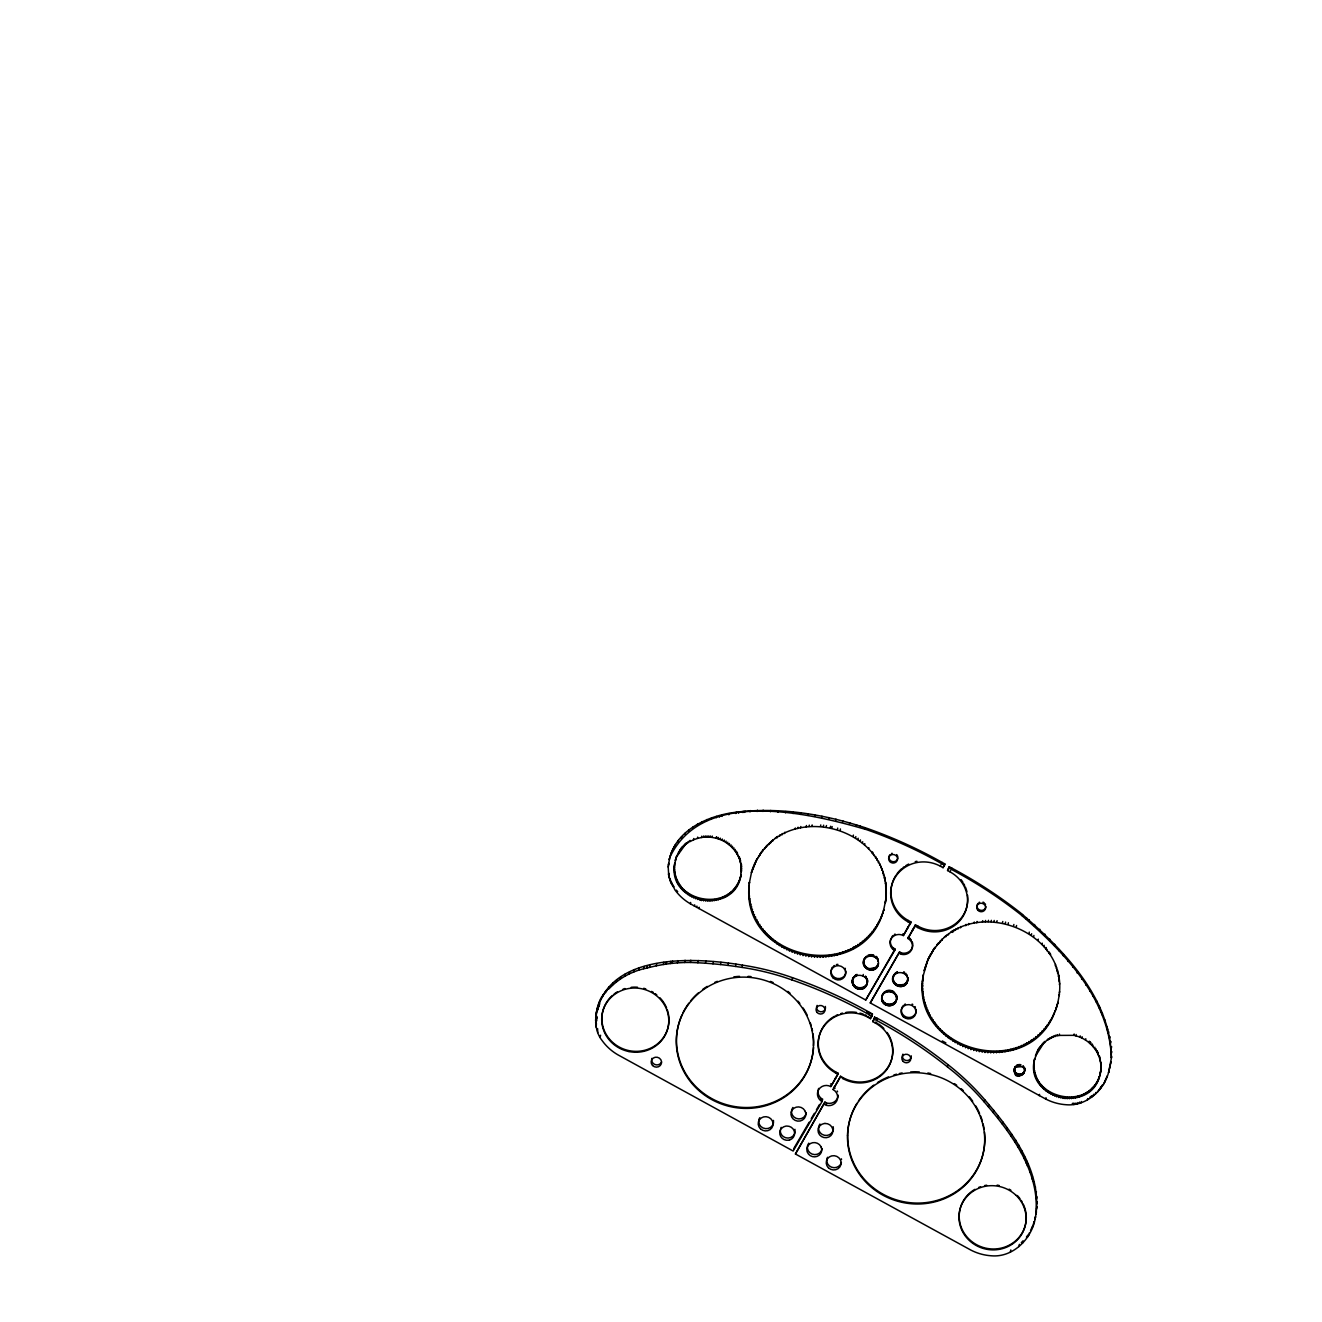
<?xml version="1.0" encoding="UTF-8"?>
<svg xmlns="http://www.w3.org/2000/svg" width="1322" height="1322" viewBox="0 0 1322 1322"><rect width="100%" height="100%" fill="white"/><g stroke="black" fill="none" stroke-linecap="round" stroke-linejoin="round"><path stroke-width="1.5" d="M885.591 901.521L885.294 902.843L885.955 898.795L883.493 910.875L883.79 909.536C863.877 987.633 737.329 961.639 749.541 882.104L749.244 883.443L751.722 871.363L751.425 872.702L757.027 858.722L752.268 870.091L752.548 868.752M882.65 913.485L882.947 912.147C859.564 984.179 742.733 960.152 749.293 884.848L748.996 886.17M813.46 1045.636L813.476 1042.876A68.744 65.489 12.5 0 0 759.291 978.875L756.465 978.297A68.744 65.489 12.5 0 0 677.475 1053.601A68.744 65.489 12.5 0 0 780.294 1099.673L782.723 1098.268A68.744 65.489 12.5 0 0 813.344 1048.379L813.674 1041.984A68.744 65.489 12.5 0 0 812.964 1033.754M885.343 883.674L885.641 882.336L885.905 897.39C892.119 827.886 788.837 798.637 756.729 860.06M1056.394 1007.645L1056.096 1008.983L1057.947 1002.39L1055.138 1011.561L1055.435 1010.223C1029.921 1084.668 908.016 1052.411 923.351 974.892L923.053 976.231L928.011 959.144L934.951 947.279L927.713 960.483L924.144 970.844L924.442 969.522M1054.08 1014.09L1054.378 1012.768C1025.707 1080.884 913.337 1051.254 922.987 977.619L922.69 978.941M1015.362 1067.449C1039.472 1062.227 1009.413 1090.303 1015.66 1066.127L1014.503 1068.754M1024.137 1069.019L1024.434 1067.68C1027.739 1077.215 1010.19 1075.414 1015.18 1066.738M595.578 1020.567C601.378 952.038 693.67 956.88 742.518 965.159A255.592 243.496 12.5 0 1 791.052 977.173L794.77 978.478A451.248 429.898 12.5 0 1 869.81 1012.52L872.421 1013.957L871.925 1016.188L870.487 1018.667L867.876 1017.229A33.628 32.042 12.5 0 0 822.267 1028.913A33.628 32.042 12.5 0 0 835.405 1072.786L838.016 1074.224L830.811 1086.568A9.072 8.643 12.5 0 0 817.855 1091.443L817.64 1092.253A9.072 8.643 12.5 0 0 820.136 1100.135L822.152 1101.391L793.15 1151.032L617.787 1054.758A49.691 47.344 12.5 0 1 602.254 1040.761C595.445 1032.333 594.669 1021.063 596.718 1010.834M894.73 950.402L892.697 949.146A9.072 8.643 12.5 0 1 890.218 941.264L890.433 940.454A9.072 8.643 12.5 0 1 903.372 935.579L910.594 923.235L907.983 921.798A33.628 32.042 12.5 0 1 894.845 877.924A33.628 32.042 12.5 0 1 940.438 866.241L943.049 867.678L944.486 865.199L944.784 863.877L942.173 862.44A451.248 429.898 12.5 0 0 867.133 828.398C825.358 814.302 780.129 806.883 736.139 812.204C708.344 815.542 675.889 829.638 669.279 859.647L669.576 858.308L668.221 867.067L668.767 876.354L674.831 889.772A49.691 47.344 12.5 0 0 690.348 903.785L865.728 1000.043L894.73 950.402L895.027 949.064L892.994 947.808A9.072 8.643 12.5 0 1 890.516 939.942L890.731 939.116A9.072 8.643 12.5 0 1 891.028 938.323M596.734 1020.865L596.734 1016.205M741.592 870.454L741.295 871.776L741.394 864.406L740.783 875.775L741.064 874.437C735.676 916.212 666.172 904.248 674.815 863.183L674.517 864.522L676.881 855.433L675.294 860.572L675.592 859.234M740.32 877.725L740.617 876.403C731.958 913.37 670.816 902.794 674.617 865.199L674.319 866.521M877.031 1018.799L874.42 1017.378L877.312 1018.337A451.248 429.898 12.5 0 1 946.056 1063.136L949.13 1065.565A255.592 243.496 12.5 0 1 984.725 1099.689C1011.644 1131.252 1041.736 1170.036 1035.985 1213.993C1039.77 1170.73 1010.9 1133.037 984.229 1101.937A255.592 243.496 12.5 0 0 954.12 1072.258L945.561 1065.383A451.248 429.898 12.5 0 0 876.817 1020.567L874.206 1019.146L872.751 1021.609L875.362 1023.046A33.628 32.042 12.5 0 1 888.5 1066.937A33.628 32.042 12.5 0 1 842.907 1078.603L840.495 1076.273L843.106 1077.711A33.628 32.042 12.5 0 0 884.104 1072.076A33.628 32.042 12.5 0 0 887.128 1032.482M949.312 866.753L949.014 868.075L951.625 869.512A451.248 429.898 12.5 0 1 1020.386 914.312C1063.103 950.948 1109.406 998.407 1111.372 1057.98C1110.976 997.912 1063.433 949.857 1020.683 912.99A451.248 429.898 12.5 0 0 951.923 868.174L949.312 866.753L947.874 869.215L947.577 870.554L950.188 871.975A33.628 32.042 12.5 0 1 963.325 915.865A33.628 32.042 12.5 0 1 917.732 927.548L915.121 926.111L915.419 924.789L918.03 926.21A33.628 32.042 12.5 0 0 953.063 925.4A33.628 32.042 12.5 0 0 967.555 895.126M1100.582 1072.225L1100.284 1073.563L1101.143 1068.242L1099.821 1075.513L1100.119 1074.175C1091.955 1115.388 1023.344 1099.028 1034.729 1058.542L1034.448 1059.864L1038.348 1049.172L1044.826 1041.406L1035.506 1055.997L1035.804 1054.659M1099.21 1077.43L1099.507 1076.108C1088.303 1112.248 1027.938 1097.871 1034.399 1060.525L1034.101 1061.847M1100.846 1069.564L1100.978 1062.194L1100.912 1067.548L1101.209 1066.226M1057.65 1003.729L1059.401 994.293L1059.104 995.631C1068.787 929.763 971.389 894.069 934.654 948.601M852.326 982.031C852.343 970.943 871.016 974.76 866.703 984.956C862.126 995.251 846.708 985.039 854.062 976.528L853.764 977.867M863.514 962.879C863.382 953.013 879.907 954.451 878.353 964.102C876.552 975.669 857.631 968.266 864.737 958.136L864.439 959.475M867.017 980.56L867.298 979.238C870.074 989.467 852.326 991.037 852.624 980.693M881.708 997.614C880.221 1006.686 895.49 1008.917 896.514 999.713C898.002 990.641 882.749 988.393 881.708 997.614L882.881 993.747L882.584 995.086M881.708 999.399L882.485 994.557M892.829 979.354C892.714 969.489 909.239 970.926 907.685 980.577C905.884 992.144 886.963 984.741 894.069 974.611L893.771 975.95M896.052 996.193L896.349 994.855C900.579 1005.331 881.724 1008.157 881.956 997.168M906.826 983.105L907.983 977.454L907.685 978.792M885.657 900.117L886.203 896.052M1110.811 1062.938L1111.108 1061.599L1108.547 1072.638L1111.67 1056.642M1036.481 1211.762L1035.043 1218.901L1035.539 1216.653C1032.697 1237.838 1013.577 1257.833 991.269 1255.784A49.691 47.344 12.5 0 1 970.893 1250.1L795.431 1153.99L824.928 1102.102L827.076 1103.126A9.072 8.643 12.5 0 0 838.165 1095.145M596.222 1013.082L597.825 1005.959M595.858 1015.56L596.354 1013.313M596.701 1010.619L598.8 1003.051M595.644 1018.056L596.139 1015.808M598.304 1005.282L599.494 1001.233M597.875 1009.33L598.172 1007.975L597.643 1010.256M598.998 1003.481L600.519 998.953M595.644 1023.063L596.073 1018.32M596.668 1018.535L596.966 1017.18M600.023 1001.184L601.675 996.722M595.892 1025.558L596.139 1020.832M601.18 998.953L602.997 994.59M596.205 1027.326L596.387 1023.311M602.502 996.838L605.988 990.558M597.709 1032.565L597.61 1028.599M605.493 992.789L609.293 986.741M600.089 1037.489L600.585 1035.242M608.798 988.988L612.367 985.419L612.863 983.171M612.367 985.419L616.217 982.114L616.713 979.866M616.217 982.114L620.315 979.09L620.811 976.842M620.315 979.09L624.645 976.363L625.141 974.132M624.645 976.363L629.173 973.95L629.669 971.72M629.173 973.95L633.982 971.835L634.477 969.588M633.982 971.835L638.724 970.133L639.22 967.886M638.724 970.133L643.715 968.729L644.211 966.498M668.436 864.571L668.734 863.249L668.221 867.067M670.204 855.879L669.907 857.218C702.907 787.664 808.899 812.848 866.835 829.737A451.248 429.898 12.5 0 1 941.892 863.778L944.486 865.199M670.865 854.293L671.163 852.971M671.559 852.492L671.857 851.153M672.584 850.211L672.881 848.873M643.715 968.729L646.838 968.101L647.334 965.853M673.741 847.98L674.038 846.642M668.469 874.569L668.767 873.231L669.18 878.105M675.079 845.849L675.377 844.527M668.767 876.354L669.064 875.015M646.838 968.101L649.35 967.407L649.846 965.159M669.676 879.857L669.973 878.519L670.287 881.576M678.07 841.817L678.368 840.478M675.889 858.639L676.17 857.317M670.981 883.261L671.279 881.923L671.774 884.897M674.253 868.537L674.551 867.199M677.426 854.921L680.929 848.46L686.68 842.692L676.6 856.755M681.359 837.999L681.656 836.661M674.319 870.554L674.617 869.232M678.384 853.153L678.682 851.814M674.517 872.57L674.815 871.231M679.458 851.434L679.756 850.096M674.864 874.569L675.145 873.231M680.632 849.782L680.929 848.46M672.667 886.5L672.964 885.178L673.939 886.732M675.327 876.536L675.608 875.214M681.921 848.212L682.218 846.89M684.945 834.43L685.242 833.091M649.35 967.407L656.274 965.804L656.77 963.573M675.906 878.486L676.203 877.164M683.309 846.724L683.606 845.402M676.633 880.402L676.914 879.064M684.813 845.32L685.093 843.998M677.459 882.27L677.756 880.931M688.795 831.125L689.093 829.786M678.434 884.088L678.715 882.749M686.382 844.014L688.349 841.486M679.508 885.839L679.789 884.501M688.051 842.825L690.084 840.379M692.893 828.101L693.191 826.779M656.274 965.804L663.264 964.515L663.76 962.284M680.681 887.525L680.979 886.203M681.987 889.144L682.284 887.806M666.106 964.118L666.602 961.887M689.787 841.717L693.488 839.834L693.769 838.512M697.206 825.374L697.504 824.052M683.375 890.681L683.672 889.359M684.879 892.135L685.16 890.797M693.488 839.834L697.388 838.429L697.686 837.09M663.264 964.515L670.32 963.54L670.816 961.292M701.734 822.978L702.032 821.64M686.448 893.49L686.746 892.168M672.105 963.374L672.601 961.127M688.118 894.763L688.415 893.441M697.388 838.429L701.47 837.504L701.767 836.165M689.869 895.936L690.167 894.597M706.559 820.846L706.857 819.524M701.47 837.504L703.552 837.223L703.849 835.884M691.687 896.994L691.984 895.655M690.348 903.785L690.646 902.447M670.32 963.54L677.426 962.862L677.922 960.615M703.552 837.223L705.651 837.074L705.948 835.735M693.554 897.935L693.852 896.613M711.302 819.144L711.6 817.822M705.651 837.074L707.766 837.041L708.063 835.719M695.504 898.778L695.785 897.44M694.38 906.165L694.678 904.826M707.766 837.041L709.864 837.157L710.162 835.818M697.487 899.489L697.785 898.167M709.864 837.157L711.963 837.371L712.261 836.049M716.293 817.756L716.574 816.418M696.628 907.404L696.925 906.082M677.426 962.862L684.565 962.499L685.06 960.251M699.503 900.1L699.801 898.762M698.908 908.578L699.206 907.239M700.941 900.431L701.238 899.092M719.416 817.112L719.697 815.773M701.569 900.579L701.866 899.241M741.097 865.745C739.444 852.541 728.868 841.42 716.111 838.214L716.408 836.876M716.458 838.313L716.755 836.975M721.911 816.418L722.209 815.079M703.651 900.926L703.948 899.604M684.565 962.499L690.299 962.449L690.795 960.218M718.127 838.809L718.424 837.47M705.75 901.158L706.047 899.819M720.11 839.52L720.407 838.198M707.848 901.257L708.146 899.935M722.06 840.362L722.341 839.04M709.964 901.24L710.261 899.902M728.835 814.815L729.133 813.493M723.927 841.321L724.225 839.982M690.299 962.449L697.851 962.763L698.347 960.516M712.062 901.075L712.36 899.753M725.745 842.378L726.042 841.04M714.144 900.811L714.442 899.472M727.497 843.535L727.794 842.213M716.193 900.398L716.491 899.076M735.842 813.526L736.139 812.204M729.166 844.808L729.463 843.469M718.226 899.869L718.507 898.547M730.752 846.163L731.033 844.841M697.851 962.763L705.403 963.209L705.898 960.978M738.668 813.146L738.965 811.807M720.209 899.224L720.49 897.902M732.239 847.617L732.537 846.295M722.143 898.464L722.423 897.126M733.627 849.154L733.925 847.832M724.01 897.588L724.307 896.25M742.898 812.551L743.195 811.212M734.933 850.773L735.23 849.451M725.828 896.597L726.125 895.258M744.666 812.386L744.964 811.047M736.106 852.475L736.404 851.137L738.155 856.045M727.563 895.49L727.86 894.151M705.403 963.209L712.938 963.804L713.434 961.557M737.197 854.227L737.478 852.888M729.232 894.283L729.529 892.945M730.818 892.978L731.099 891.639M738.981 857.912L739.279 856.573L740.766 863.745M732.305 891.573L732.586 890.251M750.004 811.873L750.301 810.551M739.709 859.812L740.006 858.49M733.693 890.086L733.991 888.764M740.303 861.762L740.584 860.44M734.982 888.516L735.28 887.194M736.156 886.88L736.453 885.542M737.23 885.162L737.527 883.823M741.295 867.744L741.592 866.422M738.188 883.377L738.486 882.055M741.361 869.76L741.659 868.438M712.938 963.804L720.473 964.531L720.969 962.3M739.015 881.543L739.312 880.204M739.742 879.659L740.023 878.32M757.126 811.51L757.423 810.171M720.473 964.531L727.992 965.407L728.488 963.176M762.86 811.46L763.158 810.138M753.21 867.513L753.507 866.174M748.88 888.913L749.161 887.591M754.267 864.968L754.565 863.646M748.863 891.672L749.161 890.334M755.457 862.489L755.738 861.151M748.979 894.416L749.277 893.094M749.21 897.159L749.508 895.837M758.117 857.681L763.207 849.583L762.91 850.922M749.574 899.902L749.871 898.563M759.621 855.351L759.919 854.029M727.992 965.407L735.495 966.432L735.99 964.184M750.037 902.612L750.334 901.29M761.208 853.103L761.505 851.765M770.429 811.774L770.709 810.436M750.632 905.322L750.929 903.984M751.342 907.999L751.64 906.661M764.694 848.807L766.876 845.436L766.578 846.758M752.168 910.643L752.466 909.321M753.11 913.271L753.408 911.932M768.545 844.791L773.04 839.801L772.742 841.123M735.495 966.432L742.022 967.407L742.518 965.159M754.151 915.849L754.449 914.51M770.61 842.924L770.908 841.585M777.98 812.22L778.261 810.898M755.325 918.377L755.622 917.055M756.597 920.872L756.895 919.534M757.969 923.301L758.266 921.979M777.253 837.801L777.551 836.479L775.254 838.082M759.456 925.697L759.753 924.359M779.616 836.297L779.914 834.959M785.516 812.815L785.813 811.493M761.042 928.011L761.34 926.689M782.046 834.876L782.343 833.538M762.728 930.275L763.025 928.953M784.541 833.554L784.838 832.216M764.496 932.473L764.794 931.134M793.051 813.559L793.349 812.22M766.38 934.588L766.677 933.266M768.33 936.637L768.627 935.315M770.379 938.603L770.676 937.281M795.034 829.307L795.332 827.985M772.511 940.487L772.808 939.165M800.57 814.418L800.868 813.096M797.777 828.514L798.075 827.192M774.725 942.289L775.023 940.967M800.537 827.836L800.835 826.514M777.005 944.007L777.303 942.669M779.369 945.627L779.666 944.288M808.072 815.443L808.37 814.104M806.156 826.812L806.453 825.49M781.798 947.147L782.079 945.825M809.014 826.481L809.295 825.143M784.277 948.585L784.574 947.246M811.857 826.25L812.154 824.928M814.6 816.418L814.881 815.096M786.821 949.907L787.119 948.585M789.416 951.129L789.713 949.807M821.656 817.574L821.953 816.252M792.06 952.253L792.357 950.931M820.483 826.267L820.78 824.945M794.753 953.278L795.051 951.939M823.342 826.498L823.639 825.176M797.48 954.187L797.777 952.848M871.925 1016.188L869.314 1014.751A451.248 429.898 12.5 0 0 794.274 980.709L791.977 979.933L792.473 977.685M826.2 826.861L826.498 825.523M828.679 818.929L828.977 817.591M800.256 954.98L800.537 953.658M830.332 827.589L830.629 826.25M803.049 955.674L803.346 954.335M831.869 827.886L832.166 826.564M835.669 820.45L835.967 819.128M805.875 956.252L806.156 954.914M808.7 956.715L808.998 955.376M837.421 829.373L837.718 828.051M811.559 957.062L811.857 955.723M840.164 830.282L840.445 828.96M842.61 822.168L842.907 820.846M814.435 957.293L814.732 955.971M817.31 957.409L817.607 956.087M820.185 957.425L820.466 956.087M849.501 824.069L849.798 822.747M823.044 957.31L823.342 955.988M825.903 957.078L826.2 955.756M853.12 836.413L853.417 835.091M856.342 826.151L856.639 824.829M828.745 956.748L829.043 955.409M855.549 837.933L855.83 836.611M859.73 827.291L860.027 825.953M831.571 956.285L831.869 954.963M857.895 839.553L858.193 838.231M834.364 955.723L834.661 954.401M860.176 841.271L860.473 839.933M864.555 828.944L864.852 827.605M837.14 955.046L837.437 953.707M862.39 843.072L862.688 841.734M839.867 954.253L840.164 952.931M864.522 844.956L864.819 843.634M842.577 953.36L842.858 952.022M845.221 952.352L845.518 951.014M868.537 848.972L868.835 847.633M847.815 951.229L848.113 949.907M850.377 950.022L850.674 948.684M872.189 853.285L872.487 851.963L873.875 855.549M852.855 948.7L853.153 947.362M853.483 948.337L853.781 946.998M820.83 1100.664L820.632 1097.888A9.072 8.643 12.5 0 1 818.649 1088.403M855.284 947.279L855.582 945.941M875.461 857.879L875.759 856.54M822.152 1101.391L822.648 1099.144L821.326 1098.417M857.648 945.759L857.945 944.42M876.932 860.258L877.23 858.92M795.431 1153.99L824.928 1102.102M859.944 944.139L860.242 942.817M878.32 862.688L878.618 861.366M852.393 981.122L853.153 978.082M853.252 978.611L853.549 977.272M852.393 982.924L852.673 981.585M840.495 1076.273L833.091 1089.526A9.072 8.643 12.5 0 1 835.454 1102.779L834.826 1103.391A9.072 8.643 12.5 0 1 826.581 1105.374L826.25 1102.829M852.558 983.799L852.855 982.477M854.359 977.189L856.094 974.744L855.797 976.082M862.159 942.437L862.456 941.115M852.839 984.659L853.136 983.337M879.593 865.183L879.89 863.861M855.037 976.578L855.334 975.256M830.811 1086.568L838.214 1073.332L835.603 1071.894A33.628 32.042 12.5 0 1 834.529 1016.271M853.235 985.485L853.533 984.146M853.748 986.245L854.045 984.923M856.623 975.669L856.92 974.331M864.307 940.653L864.605 939.314M835.405 1072.786L835.603 1071.894M854.343 986.956L854.64 985.617M880.749 867.728L881.047 866.389M855.02 987.584L855.317 986.245M835.322 1078.835L835.521 1077.942M866.356 938.769L866.654 937.43M881.807 870.306L882.104 868.967M855.78 988.129L856.078 986.79M856.59 988.575L856.887 987.237M838.016 1074.224L838.214 1073.332M868.339 936.802L868.637 935.48M882.749 872.917L883.046 871.595L883.575 875.561M857.466 988.922L857.763 987.584M863.563 963.788L864.34 958.946M837.603 1081.793L837.801 1080.9M863.745 964.663L863.861 962.449M864.935 958.714L865.827 956.715L865.546 958.037M870.223 934.77L870.504 933.431M858.375 989.17L858.672 987.831M864.026 965.523L864.026 963.341M859.3 989.302L859.597 987.964M864.423 966.349L864.324 964.184M866.224 957.442L866.521 956.12M872.008 932.654L872.305 931.316M884.269 878.238L884.567 876.916L884.864 880.948M862.969 975.801L863.266 974.463M860.242 989.319L860.523 987.98M864.918 967.109L864.72 965.01M867.81 956.517L868.091 955.195M865.513 967.82L865.216 965.771M873.693 930.457L873.991 929.135M861.167 989.22L861.597 987.865M868.67 956.219L868.967 954.881M866.191 968.448L865.811 966.481M875.296 928.209L875.594 926.871M862.076 989.021L862.374 987.683M869.579 956.004L869.876 954.682M866.951 968.976L866.488 967.109M842.907 1078.603L843.106 1077.711M865.232 977.421L865.53 976.082L866.323 978.891M876.783 925.896L877.081 924.557M862.952 988.707L863.233 987.385M885.69 886.401L885.988 885.079M865.827 978.115L866.125 976.793M867.777 969.439L867.249 967.654M870.52 955.922L870.801 954.583M863.762 988.294L864.059 986.972M878.172 923.516L878.469 922.178M885.922 889.144L886.219 887.822M864.522 987.782L864.819 986.46M871.446 955.938L871.743 954.6M868.637 969.786L868.075 968.101M879.461 921.07L879.758 919.748M886.037 891.904L886.335 890.565M865.216 987.187L865.497 985.848M866.72 979.701L867.017 978.379M872.371 956.07L872.669 954.732M880.634 918.592L880.931 917.253M886.037 894.647L886.335 892.813M865.811 986.509L866.108 985.171M869.546 970.018L869.843 968.696L876.007 967.324L878.486 963.639L877.891 965.82M885.988 895.771L886.285 894.449M866.307 985.766L866.604 984.427M867.182 981.453L867.48 980.114M881.708 916.063L881.989 914.725M866.703 984.956L867.529 981.023M873.28 956.318L873.578 954.98L874.156 956.665M870.487 970.15L870.768 968.828M871.413 970.183L871.71 968.844M865.728 1000.043L895.027 949.064M872.338 970.084L872.636 968.762M875.726 957.657L876.023 956.318L877.296 957.657M873.247 969.885L873.545 968.547M876.403 958.285L876.701 956.946M874.123 969.571L874.42 968.233M874.949 969.158L875.247 967.82M875.709 968.646L876.007 967.324M877.577 959.888L877.858 958.549M877.907 960.565L878.205 959.243L878.188 961.424M876.387 968.051L876.684 966.713M876.982 967.374L877.279 966.035M877.494 966.63L877.791 965.291M1108.844 1071.316C1104.498 1090.27 1086.122 1106.564 1066.094 1104.729A49.691 47.344 12.5 0 1 1045.702 1099.028L870.256 1002.919L899.555 951.939L901.703 952.98A9.072 8.643 12.5 0 0 909.949 950.997L910.561 950.386A9.072 8.643 12.5 0 0 912.18 941.644M867.876 1017.229L868.075 1016.337L870.487 1018.667M869.314 1014.751L869.81 1012.52M871.644 1016.668L872.421 1013.957M872.751 1021.609L874.123 1018.717M873.925 1019.609L874.701 1016.899M875.362 1023.046L875.561 1022.154A33.628 32.042 12.5 0 1 877.081 1023.03M876.817 1020.567L877.312 1018.337M883.096 994.342L883.377 993.004M881.89 1000.275L882.187 998.953M882.171 1001.134L882.418 999.663M883.691 993.665L883.988 992.326M893.408 949.675L893.705 948.353M884.368 993.053L884.666 991.731M882.567 1001.96L882.865 1000.622M885.129 992.558L886.252 990.806L885.955 992.144M883.063 1002.72L883.36 1001.398M883.658 1003.431L883.955 1002.093M884.352 1004.059L884.649 1002.72M886.831 991.831L887.112 990.492M887.723 991.616L888.02 990.294M885.096 1004.604L885.393 1003.266M888.665 991.533L888.962 990.195M885.922 1005.051L886.219 1003.712M889.59 991.55L889.888 990.228M886.798 1005.398L887.095 1004.059M892.895 980.263L893.655 975.421M890.532 991.682L890.813 990.36M893.061 981.139L893.193 978.924M894.267 975.206L894.564 973.868M870.256 1002.919L899.555 951.939M887.706 1005.645L887.987 1004.307M903.372 935.579L908.197 926.524L907.9 927.846M893.358 981.998L893.358 979.817M894.862 974.529L895.159 973.19M891.425 991.93L891.722 990.591M895.556 973.917L896.613 972.083L896.316 973.405M888.632 1005.778L888.929 1004.439M893.755 982.824L893.655 980.66M892.3 992.277L892.598 990.938L893.408 991.401M894.25 983.585L894.052 981.486M915.419 924.789L907.9 938.455A9.072 8.643 12.5 0 1 910.263 951.724L909.652 952.319A9.072 8.643 12.5 0 1 901.406 954.302L900.86 952.666M889.557 1005.794L889.855 1004.456M907.983 921.798L908.28 920.476A33.628 32.042 12.5 0 1 896.035 875.147M897.126 972.992L897.423 971.67M894.845 984.295L894.548 982.246M890.499 1005.695L890.78 1004.373M895.523 984.923L895.143 982.957M893.87 993.268L894.168 991.93M891.408 1005.497L891.689 1004.158M896.283 985.452L895.82 983.585M892.267 1005.183L892.565 1003.861M910.594 923.235L910.891 921.897L908.28 920.476M895.159 994.607L895.457 993.268M897.109 985.915L896.58 984.13M893.094 1004.77L893.391 1003.448M893.854 1004.257L894.151 1002.935M895.969 995.995L896.25 994.673M897.968 986.262L897.39 984.576M894.531 1003.662L894.829 1002.324M896.333 997.036L896.63 995.714M895.126 1002.985L895.424 1001.646M898.877 986.493L899.175 985.171L904.562 984.295L907.52 980.974M895.638 1002.241L895.936 1000.903M896.514 997.928L896.812 996.59M896.035 1001.432L896.861 997.499M899.803 986.625L900.1 985.303M912.428 930.721L912.725 929.399M903.488 973.141L903.769 971.802M900.745 986.658L901.042 985.32M904.298 973.587L904.595 972.248M901.67 986.559L901.968 985.237M902.579 986.361L902.876 985.022M905.735 974.76L906.033 973.422M903.455 986.047L903.752 984.708M904.281 985.634L904.562 984.295M906.826 976.231L907.123 974.892L907.223 977.041M905.025 985.121L905.322 983.799M917.732 927.548L918.03 926.21M905.719 984.526L906.016 983.188M906.314 983.849L906.611 982.51M907.751 979.685L908.049 978.346M907.503 981.453L907.983 979.238M940.438 866.241L940.735 864.918M941.892 863.778L942.173 862.44M943.049 867.678L944.784 863.877M944.222 865.679L944.519 864.34M924.871 968.2L925.152 966.861M925.697 965.589L925.995 964.25M922.442 981.684L922.739 980.346M926.656 963.011L926.953 961.672M922.31 984.427L922.607 983.089M927.713 960.483L928.011 959.144M922.31 986.476L922.607 985.138M922.31 987.17L922.607 985.832M928.887 957.987L929.184 956.665M948.75 868.554L949.047 867.215M922.426 989.914L922.723 988.592M930.176 955.558L930.473 954.22M922.657 992.657L922.954 991.335M931.564 953.179L931.861 951.84M950.188 871.975L950.485 870.653M923.004 995.4L923.301 994.061M933.051 950.865L933.349 949.527M951.625 869.512L951.923 868.174M923.483 998.127L923.781 996.788M924.078 1000.82L924.375 999.498M924.789 1003.497L925.086 1002.175M938.141 944.305L942.289 938.967L941.991 940.306M925.615 1006.158L925.896 1004.819M940.025 942.256L940.306 940.933M926.54 1008.769L926.838 1007.43M927.598 1011.347L927.895 1010.008M928.755 1013.875L929.052 1012.553M946.188 936.62L946.486 935.298L944.338 937.083M930.027 1016.37L930.324 1015.048M948.403 934.918L948.7 933.596M931.415 1018.816L931.713 1017.477M952.088 932.423L952.385 931.085M932.902 1021.195L933.183 1019.857M953.063 931.795L953.79 930.209L953.509 931.531M934.489 1023.525L934.77 1022.187M955.492 930.374L955.789 929.036M936.158 1025.773L936.455 1024.451M957.987 929.052L958.268 927.713M937.942 1027.971L938.24 1026.649M960.532 927.829L960.83 926.507M939.81 1030.102L940.107 1028.764M941.776 1032.135L942.074 1030.813M965.787 925.714L966.085 924.375M943.825 1034.118L944.123 1032.779M968.481 924.805L968.778 923.483M945.957 1036.002L946.255 1034.663M948.171 1037.803L948.469 1036.465M973.984 923.351L974.281 922.012M950.452 1039.505L950.749 1038.183M976.776 922.773L977.074 921.451M952.815 1041.125L953.112 1039.803M947.444 1066.887L947.94 1064.64M955.228 1042.661L955.525 1041.323M982.444 921.979L982.742 920.657M957.723 1044.083L958.02 1042.744M985.303 921.764L985.601 920.426M960.268 1045.405L960.549 1044.083M988.178 921.649L988.476 920.31M962.862 1046.644L963.16 1045.305M991.054 921.649L991.335 920.327M965.506 1047.768L965.804 1046.429M993.913 921.764L994.21 920.442M968.2 1048.776L968.497 1047.454M996.788 922.012L997.085 920.674M970.926 1049.685L971.224 1048.363M973.686 1050.494L973.984 1049.156M1002.489 922.822L1002.787 921.484M976.495 1051.172L976.776 1049.85M1005.315 923.4L1005.596 922.062M979.305 1051.75L979.602 1050.428M1008.108 924.078L1008.405 922.756M982.147 1052.213L982.444 1050.891M985.006 1052.56L985.303 1051.238M1013.594 925.797L1013.891 924.458M987.881 1052.791L988.162 1051.469M1016.288 926.805L1016.585 925.483M990.74 1052.923L991.037 1051.585M1022.253 915.816L1022.55 914.494M993.615 1052.923L993.913 1051.585M984.229 1101.937L984.725 1099.689M996.491 1052.808L996.788 1051.486M1026.203 918.972L1026.5 917.633M999.349 1052.593L999.647 1051.254M1028.946 921.203L1029.243 919.864M988.459 1106.844L988.955 1104.614M1002.192 1052.246L1002.489 1050.924M1028.979 933.448L1029.276 932.109M1005.017 1051.8L1005.315 1050.461M1031.342 935.067L1031.639 933.729M1034.316 925.813L1034.614 924.475M993.219 1112.562L993.714 1110.315M1007.81 1051.221L1008.108 1049.899M1033.622 936.769L1033.92 935.447M1010.586 1050.544L1010.884 1049.222M997.862 1118.346L998.358 1116.115M1039.555 930.556L1039.836 929.234M1013.313 1049.751L1013.61 1048.429M1037.968 940.454L1038.266 939.132M1016.007 1048.858L1016.304 1047.52M1018.667 1047.85L1018.965 1046.512M1014.106 1070.275L1014.536 1068.176M1041.984 944.47L1042.265 943.148M1002.39 1124.229L1002.886 1121.998M1014.106 1071.051L1014.404 1069.729M1014.222 1071.828L1014.519 1070.506M1044.644 935.447L1044.942 934.109M1014.47 1072.588L1014.767 1071.25M1015.94 1066.92L1017.643 1064.805L1017.345 1066.127M1014.833 1073.282L1015.131 1071.96M1016.618 1066.474L1016.915 1065.135M1021.262 1046.743L1021.559 1045.405M1015.313 1073.943L1015.61 1072.605M1043.851 946.602L1044.149 945.263M1015.891 1074.505L1016.188 1073.183M1018.122 1065.912L1018.419 1064.574M1016.552 1074.984L1016.849 1073.646M1018.932 1065.813L1019.229 1064.474M1023.806 1045.52L1024.104 1044.182M1017.279 1075.364L1017.576 1074.026M1019.758 1065.829L1020.055 1064.507M1045.636 948.783L1045.917 947.461L1047.321 951.047M1018.056 1075.629L1018.353 1074.29M1020.567 1065.978L1020.865 1064.64M1006.802 1130.194L1007.298 1127.947M1018.865 1075.761L1019.146 1074.439M1026.302 1044.198L1026.599 1042.86M1049.602 940.454L1049.883 939.132M1019.675 1075.794L1019.973 1074.456M1020.485 1075.695L1020.782 1074.356M1022.732 1067.102L1023.03 1065.763M1021.262 1075.464L1021.559 1074.142M1023.294 1067.664L1023.592 1066.325L1023.773 1068.308M1028.731 1042.777L1029.028 1041.439M1022.005 1075.133L1022.303 1073.794M1048.891 953.377L1049.189 952.038L1050.676 954.434M1022.666 1074.687L1022.964 1073.365M1023.245 1074.142L1023.542 1072.82M1023.74 1073.53L1024.038 1072.192M1024.385 1069.762L1024.682 1068.44M1024.12 1072.836L1024.814 1069.217M1031.094 1041.257L1031.391 1039.935M1011.082 1136.226L1011.578 1133.995M1033.391 1039.654L1033.688 1038.315M1054.394 945.61L1054.692 944.272M1035.605 1037.935L1035.903 1036.613M1037.753 1036.151L1038.034 1034.812M1015.246 1142.34L1015.742 1140.109M1039.803 1034.267L1040.1 1032.945M1055.253 965.804L1055.534 964.465M1033.887 1063.863L1034.184 1062.524M1036.233 1054.113L1036.531 1052.775M1059.054 950.865L1059.352 949.543M1033.804 1065.862L1034.101 1064.541M1037.092 1052.279L1037.373 1050.957M1033.87 1067.895L1034.168 1066.557M1041.769 1032.317L1042.067 1030.978M1038.051 1050.511L1038.348 1049.172M1056.179 968.415L1056.476 967.093M1034.052 1069.895L1034.349 1068.573M1039.142 1048.809L1039.439 1047.47M1034.366 1071.894L1034.663 1070.572M1043.653 1030.268L1043.95 1028.946M1018.155 1147.132L1018.651 1144.885M1040.331 1047.156L1040.629 1045.834M1057.005 971.075L1057.303 969.737L1057.716 973.752M1034.812 1073.877L1035.109 1072.555M1045.454 1028.152L1045.735 1026.83M1041.637 1045.603L1041.934 1044.264M1035.39 1075.827L1035.688 1074.505M1043.041 1044.132L1043.339 1042.794M1047.14 1025.971L1047.437 1024.633M1058.311 976.446L1058.608 975.124L1059.137 981.899M1036.101 1077.744L1036.398 1076.422M1063.285 955.789L1063.582 954.451M1048.743 1023.707L1049.04 1022.385M1058.79 979.172L1059.071 977.834M1036.927 1079.611L1037.225 1078.289M1050.23 1021.394L1050.527 1020.055M1021.509 1153.247L1022.005 1150.999M1037.869 1081.446L1038.167 1080.107M1051.618 1019.014L1051.915 1017.676M1059.368 984.659L1059.666 983.32M1044.529 1042.744L1048.098 1038.91M1052.907 1016.585L1053.204 1015.246M1038.927 1083.197L1039.224 1081.875M1059.352 992.888L1059.649 991.566M1047.801 1040.249L1049.85 1037.82M1056.922 1006.373L1057.22 1005.034M1023.806 1157.94L1024.302 1155.692M1040.1 1084.899L1040.397 1083.561M1068.044 961.491L1068.341 960.169M1049.552 1039.158L1051.668 1036.845M1024.567 1159.493L1025.062 1157.262M1039.274 1095.69L1039.555 1094.368M1041.389 1086.519L1041.686 1085.197M1051.37 1038.183L1053.551 1035.985M1042.777 1088.072L1043.075 1086.75M1026.219 1163.31L1026.715 1161.063M1043.223 1088.518L1043.504 1087.18M1053.254 1037.307L1055.485 1035.225M1027.326 1165.855L1027.822 1163.624M1044.248 1089.543L1044.545 1088.204M1055.187 1036.564L1057.468 1034.597M1072.687 967.291L1072.985 965.952M1045.834 1090.914L1046.132 1089.576M1010.339 1252.182L1010.834 1249.934M1057.187 1035.919L1059.203 1035.407L1059.5 1034.085M1045.702 1099.028L1045.999 1097.706M1029.788 1172.333L1030.284 1170.102M1047.487 1092.187L1047.784 1090.865M1049.222 1093.36L1049.519 1092.038M1077.215 973.174L1077.513 971.835M1031.953 1178.91L1032.449 1176.663M1051.04 1094.434L1051.321 1093.112M1032.631 1181.356L1033.126 1179.108M1018.882 1246.563L1019.378 1244.316M1052.907 1095.393L1053.204 1094.071M1033.672 1184.281L1034.168 1182.033M1054.84 1096.252L1055.121 1094.913M1022.617 1243.11L1023.112 1240.879L1021.295 1242.647M1034.994 1189.139L1035.49 1186.892M1081.627 979.123L1081.908 977.801M1056.807 1096.979L1057.104 1095.657M1035.936 1193.948L1036.431 1191.717M1027.442 1237.276L1027.938 1235.029L1026.434 1237.062M1058.839 1097.591L1059.137 1096.268M1036.531 1199.037L1037.026 1196.807M1028.813 1235.178L1029.309 1232.93M1059.203 1035.407L1073.844 1035.341L1074.142 1034.002M1036.729 1204.045L1037.225 1201.797M1032.052 1228.402L1034.217 1221.462L1033.721 1223.709M1060.888 1098.086L1061.186 1096.764M1085.907 985.171L1086.205 983.832M1036.547 1209.035L1037.043 1206.804M1100.681 1063.532C1099.127 1050.329 1088.634 1039.125 1075.893 1035.837L1076.191 1034.498M1062.971 1098.45L1063.268 1097.128M1065.069 1098.698L1065.367 1097.359M1079.892 1037.175L1080.19 1035.853M1090.072 991.285L1090.369 989.947M1067.168 1098.813L1067.465 1097.475M1081.826 1038.034L1082.123 1036.696M1069.283 1098.797L1069.581 1097.475M1092.98 996.061L1093.277 994.739M1071.382 1098.665L1071.679 1097.343M1085.511 1040.067L1085.808 1038.728M1073.464 1098.4L1073.761 1097.078M1096.335 1002.192L1096.632 1000.853M1073.844 1104.564L1074.142 1103.226L1072.274 1103.424M1075.53 1098.02L1075.811 1096.682M1088.898 1042.513L1089.196 1041.191L1090.766 1042.562L1090.468 1043.884M1075.695 1104.283L1075.992 1102.945M1077.546 1097.508L1077.843 1096.169M1090.204 1043.653L1090.501 1042.331M1098.632 1006.868L1098.929 1005.546M1077.529 1103.887L1077.81 1102.565M1079.545 1096.863L1079.826 1095.541M1099.392 1008.438L1099.689 1007.1M1091.955 1045.355L1092.253 1044.016L1093.344 1046.908M1079.33 1103.407L1079.611 1102.085M1081.479 1096.12L1081.776 1094.781M1101.044 1012.239L1101.342 1010.917M1081.099 1102.845L1081.396 1101.507M1083.362 1095.244L1083.66 1093.922M1094.616 1048.528L1094.913 1047.189M1102.151 1014.8L1102.449 1013.462M1085.18 1094.269L1085.478 1092.93M1095.806 1050.23L1096.087 1048.891M1086.932 1093.178L1087.229 1091.84M1096.863 1051.982L1097.161 1050.659L1098.632 1055.683M1088.601 1091.989L1088.898 1090.65M1104.614 1021.278L1104.911 1019.94M1087.411 1099.871L1087.709 1098.549M1097.805 1053.799L1098.103 1052.477M1090.187 1090.683L1090.485 1089.361M1091.691 1089.295L1091.989 1087.973M1093.096 1087.824L1093.393 1086.486M1099.904 1059.55L1099.623 1056.261M1106.762 1027.838L1107.059 1026.516M1091.691 1097.062L1093.988 1094.153L1093.691 1095.492M1094.401 1086.254L1094.699 1084.932M1100.367 1061.533L1100.201 1058.211M1107.439 1030.284L1107.737 1028.962M1095.591 1084.618L1095.888 1083.296M1096.682 1082.916L1096.963 1081.578M1100.862 1065.532L1101.16 1064.21M1097.64 1081.148L1097.938 1079.81M1108.48 1033.209L1108.778 1031.871M1098.499 1079.314L1098.78 1077.975M1095.624 1093.823L1095.905 1092.484M1100.631 1071.564L1100.929 1070.242M1097.442 1092.055L1102.565 1084.883L1102.267 1086.205M1109.819 1038.067L1110.116 1036.745M1099.524 1089.741L1099.821 1088.419M1100.763 1088.237L1101.061 1086.915M1110.744 1042.893L1111.042 1041.554M1111.356 1047.982L1111.653 1046.644M1103.639 1084.106L1107.158 1076.009L1106.861 1077.347M1104.828 1081.908L1105.126 1080.57M1111.554 1052.973L1111.852 1051.651M1109.869 1067.829L1110.166 1066.507M1030.516 1230.732L1032.548 1226.172M909.09 924.987L910.891 921.897M907.9 938.455L915.121 926.111M947.577 870.554L949.014 868.075M793.646 1148.785L809.18 1122.196M811.262 1118.643L814.369 1113.322M816.434 1109.786L819.541 1104.465M870.686 1017.758L871.842 1015.759M833.091 1089.526L840.296 1077.182M936.637 945.081L938.438 942.966M1089.873 1097.194L1091.989 1095.723M950.997 931.977L953.36 930.457M877.461 1082.586L880.865 1080.537A68.744 65.489 12.5 0 1 888.516 1076.885M711.963 837.371L716.111 838.214M1073.844 1035.341L1075.893 1035.837M868.934 968.448L869.843 968.696M898.266 984.923L899.175 985.171M791.977 979.933L783.781 977.14A255.592 243.496 12.5 0 0 742.022 967.407M899.257 953.278L900.563 954.005M942.289 1040.926L945.874 1042.893M824.432 1104.333L825.754 1105.06M911.271 1055.848A4.478 4.263 12.5 0 1 905.983 1060.475A4.478 4.263 12.5 0 1 902.926 1054.146M833.191 1126.724A7.469 7.122 12.5 0 1 824.548 1135.317A7.469 7.122 12.5 0 1 819.937 1124.014M822.185 1148.537A7.469 7.122 12.5 0 1 812.022 1154.056A7.469 7.122 12.5 0 1 808.767 1143.166M878.552 1023.988A33.628 32.042 12.5 0 1 883.856 1028.483M1023.178 1203.978A33.628 32.042 12.5 0 1 1008.124 1245.721A33.628 32.042 12.5 0 1 963.589 1232.203A33.628 32.042 12.5 0 1 974.925 1189.321M978.627 1187.47A33.628 32.042 12.5 0 1 980.577 1186.726M984.576 1185.586A33.628 32.042 12.5 0 1 986.642 1185.19M997.135 1185.14A33.628 32.042 12.5 0 1 999.217 1185.504M1009.083 1189.156A33.628 32.042 12.5 0 1 1010.884 1190.23M1017.329 1195.518A33.628 32.042 12.5 0 1 1020.006 1198.69M1021.179 1200.393A33.628 32.042 12.5 0 1 1022.237 1202.161M984.51 1132.078A68.744 65.489 12.5 0 1 901.868 1201.334A68.744 65.489 12.5 0 1 856.937 1103.341M858.441 1101.028A68.744 65.489 12.5 0 1 873.776 1085.098M893.854 1074.984A68.744 65.489 12.5 0 1 896.597 1074.191M899.357 1073.514A68.744 65.489 12.5 0 1 902.166 1072.952M910.676 1071.927A68.744 65.489 12.5 0 1 919.302 1071.944M927.862 1072.985A68.744 65.489 12.5 0 1 930.688 1073.563M954.368 1083.61A68.744 65.489 12.5 0 1 956.715 1085.23M961.21 1088.75A68.744 65.489 12.5 0 1 963.341 1090.633M969.224 1096.764A68.744 65.489 12.5 0 1 972.695 1101.226M975.752 1105.919A68.744 65.489 12.5 0 1 979.569 1113.388M980.627 1115.966A68.744 65.489 12.5 0 1 982.395 1121.238M983.089 1123.915A68.744 65.489 12.5 0 1 984.163 1129.335M833.587 1087.279A9.072 8.643 12.5 0 1 835.041 1088.287M837.206 1091.014A9.072 8.643 12.5 0 1 837.57 1091.79M841.403 1162.484A7.469 7.122 12.5 0 1 831.588 1167.21A7.469 7.122 12.5 0 1 827.489 1157.279M841.354 1158.799A7.469 7.122 12.5 0 1 841.536 1159.526M897.44 855.714A4.478 4.263 12.5 0 1 895.903 861.035A4.478 4.263 12.5 0 1 890.119 860.308A4.478 4.263 12.5 0 1 889.871 854.739M891.491 853.533A4.478 4.263 12.5 0 1 892.152 853.301M896.663 854.59A4.478 4.263 12.5 0 1 897.093 855.119M845.948 971.075A7.469 7.122 12.5 0 1 837.157 978.478A7.469 7.122 12.5 0 1 831.786 968.282M832.149 967.638A7.469 7.122 12.5 0 1 832.596 967.026M833.67 965.969A7.469 7.122 12.5 0 1 834.298 965.523M836.396 964.597A7.469 7.122 12.5 0 1 837.933 964.366M845.072 968.216A7.469 7.122 12.5 0 1 845.402 968.894M896.994 873.776A33.628 32.042 12.5 0 1 901.587 868.785M902.909 867.695A33.628 32.042 12.5 0 1 904.281 866.687M905.702 865.728A33.628 32.042 12.5 0 1 908.71 864.059M915.221 861.663A33.628 32.042 12.5 0 1 916.923 861.266M891.854 936.835A9.072 8.643 12.5 0 1 892.994 935.546M894.366 934.489A9.072 8.643 12.5 0 1 895.126 934.076M902.876 933.877A9.072 8.643 12.5 0 1 903.67 934.257M677.707 891.722A49.691 47.344 12.5 0 1 676.385 890.119M985.931 906.363A4.478 4.263 12.5 0 1 979.933 910.131A4.478 4.263 12.5 0 1 977.933 903.438M978.958 902.529A4.478 4.263 12.5 0 1 979.569 902.215M982.99 902.133A4.478 4.263 12.5 0 1 984.212 902.81M985.171 903.802A4.478 4.263 12.5 0 1 985.518 904.397M916.146 1009.364A7.469 7.122 12.5 0 1 906.578 1017.18A7.469 7.122 12.5 0 1 903.471 1005.331M904.661 1004.406A7.469 7.122 12.5 0 1 905.339 1004.026M912.114 1004.092A7.469 7.122 12.5 0 1 912.791 1004.472M915.006 1006.587A7.469 7.122 12.5 0 1 915.402 1007.232M961.028 879.609A33.628 32.042 12.5 0 1 962.994 882.418M963.854 883.906A33.628 32.042 12.5 0 1 964.647 885.426M965.357 886.979A33.628 32.042 12.5 0 1 966.944 891.805M908.197 937.133A9.072 8.643 12.5 0 1 908.958 937.595M909.652 938.141A9.072 8.643 12.5 0 1 910.296 938.736M910.875 939.397A9.072 8.643 12.5 0 1 911.387 940.107M825.325 1006.422A4.478 4.263 12.5 0 1 820.532 1011.76A4.478 4.263 12.5 0 1 817.112 1005.381M661.545 1062.194A5.238 4.991 12.5 0 1 654.952 1064.524A5.238 4.991 12.5 0 1 651.862 1058.36M806.288 1112.843A7.469 7.122 12.5 0 1 796.125 1118.362A7.469 7.122 12.5 0 1 792.87 1107.472M794.935 1129.319A7.469 7.122 12.5 0 1 788.16 1138.06A7.469 7.122 12.5 0 1 780.311 1129.88M780.79 1128.162A7.469 7.122 12.5 0 1 781.186 1127.352M836.049 1015.478A33.628 32.042 12.5 0 1 837.619 1014.751M840.875 1013.561A33.628 32.042 12.5 0 1 842.544 1013.082M845.964 1012.388A33.628 32.042 12.5 0 1 856.474 1012.404M859.911 1013.115A33.628 32.042 12.5 0 1 863.283 1014.156M864.918 1014.8A33.628 32.042 12.5 0 1 866.505 1015.527M667.329 1009.909A33.628 32.042 12.5 0 1 650.391 1048.28A33.628 32.042 12.5 0 1 607.905 1037.059A33.628 32.042 12.5 0 1 612.433 995.416M614.019 994.111A33.628 32.042 12.5 0 1 617.424 991.797M623.042 989.17A33.628 32.042 12.5 0 1 625.025 988.526M631.189 987.319A33.628 32.042 12.5 0 1 637.501 987.237M643.731 988.294A33.628 32.042 12.5 0 1 645.764 988.906M651.564 991.401A33.628 32.042 12.5 0 1 653.382 992.458M655.117 993.632A33.628 32.042 12.5 0 1 656.786 994.904M659.86 997.713A33.628 32.042 12.5 0 1 666.619 1007.992M813.542 1047.487A68.744 65.489 12.5 0 1 729.265 1105.423A68.744 65.489 12.5 0 1 681.904 1015.065M683.077 1012.586A68.744 65.489 12.5 0 1 688.845 1003.183M690.53 1001.002A68.744 65.489 12.5 0 1 698.231 993.004M702.593 989.517A68.744 65.489 12.5 0 1 707.253 986.377M714.723 982.428A68.744 65.489 12.5 0 1 717.317 981.304M733.793 976.908A68.744 65.489 12.5 0 1 739.494 976.347M748.103 976.363A68.744 65.489 12.5 0 1 750.979 976.594M770.478 981.403A68.744 65.489 12.5 0 1 773.122 982.527M787.813 991.368A68.744 65.489 12.5 0 1 790.027 993.169M798.042 1001.184A68.744 65.489 12.5 0 1 799.81 1003.381M803.082 1007.959A68.744 65.489 12.5 0 1 807.213 1015.279M810.369 1023.013A68.744 65.489 12.5 0 1 811.196 1025.657M811.906 1028.334A68.744 65.489 12.5 0 1 812.501 1031.044M830.497 1083.941A9.072 8.643 12.5 0 1 831.307 1084.321M773.469 1120.412A7.469 7.122 12.5 0 1 765.554 1128.658A7.469 7.122 12.5 0 1 759.109 1119.04M759.423 1118.362A7.469 7.122 12.5 0 1 759.786 1117.718M866.736 1011.594A37.627 35.843 12.5 0 1 869.529 1012.983M847.501 1135.482L847.485 1138.242A68.744 65.489 12.5 0 0 941.181 1199.93A68.744 65.489 12.5 0 0 967.159 1095.541L965.192 1093.492A68.744 65.489 12.5 0 0 880.667 1081.429L875.875 1084.371A68.744 65.489 12.5 0 0 847.501 1135.482M598.849 1005.761L598.535 1007.1L599.659 1003.58L598.849 1005.761M789.498 1140.01L788.59 1140.208A7.469 7.122 12.5 0 1 779.881 1134.342A7.469 7.122 12.5 0 1 785.83 1126.129L786.755 1126.047A7.469 7.122 12.5 0 1 789.498 1140.01M825.011 1123.452L824.085 1123.551A7.469 7.122 12.5 0 0 819.623 1134.887A7.469 7.122 12.5 0 0 832.282 1133.632A7.469 7.122 12.5 0 0 825.011 1123.452M628.991 1051.552L626.942 1051.089A33.628 32.042 12.5 0 1 602.733 1011.561A33.628 32.042 12.5 0 1 643.533 989.187L645.566 989.798A33.628 32.042 12.5 0 1 667.742 1028.714A33.628 32.042 12.5 0 1 628.991 1051.552M1015.66 1194.956L1014.073 1193.584A33.628 32.042 12.5 0 0 968.216 1195.187A33.628 32.042 12.5 0 0 967.952 1239.144L969.439 1240.598A33.628 32.042 12.5 0 0 1016.866 1240.367A33.628 32.042 12.5 0 0 1015.66 1194.956M805.329 1111.554L804.933 1110.744A7.469 7.122 12.5 0 0 792.192 1109.951A7.469 7.122 12.5 0 0 797.596 1121.106A7.469 7.122 12.5 0 0 805.329 1111.554M821.226 1147.248L820.83 1146.422A7.469 7.122 12.5 0 0 807.064 1151.346L807.345 1152.206A7.469 7.122 12.5 0 0 817.013 1156.419A7.469 7.122 12.5 0 0 821.226 1147.248M902.926 1061.219A4.478 4.263 12.5 0 0 910.544 1060.062A4.478 4.263 12.5 0 0 905.553 1054.295A4.478 4.263 12.5 0 0 902.926 1061.219M828.464 1167.822A7.469 7.122 12.5 0 0 840.908 1164.732A7.469 7.122 12.5 0 0 831.67 1155.907A7.469 7.122 12.5 0 0 828.464 1167.822M889.673 861.465A4.478 4.263 12.5 0 0 897.308 860.325A4.478 4.263 12.5 0 0 892.317 854.541A4.478 4.263 12.5 0 0 889.673 861.465M833.091 977.9A7.469 7.122 12.5 0 0 845.469 974.628A7.469 7.122 12.5 0 0 836.099 965.936A7.469 7.122 12.5 0 0 833.091 977.9M977.735 910.147A4.478 4.263 12.5 0 0 985.369 909.007A4.478 4.263 12.5 0 0 980.379 903.24A4.478 4.263 12.5 0 0 977.735 910.147M903.29 1016.75A7.469 7.122 12.5 0 0 915.733 1013.66A7.469 7.122 12.5 0 0 906.495 1004.836A7.469 7.122 12.5 0 0 903.29 1016.75M817.112 1012.454A4.478 4.263 12.5 0 0 824.73 1011.313A4.478 4.263 12.5 0 0 819.739 1005.53A4.478 4.263 12.5 0 0 817.112 1012.454M652.539 1065.499A5.238 4.991 12.5 0 0 661.347 1063.714A5.238 4.991 12.5 0 0 655.183 1057.269A5.238 4.991 12.5 0 0 652.539 1065.499M760.514 1128.872A7.469 7.122 12.5 0 0 772.891 1125.617A7.469 7.122 12.5 0 0 763.538 1116.925A7.469 7.122 12.5 0 0 760.514 1128.872"/></g></svg>
